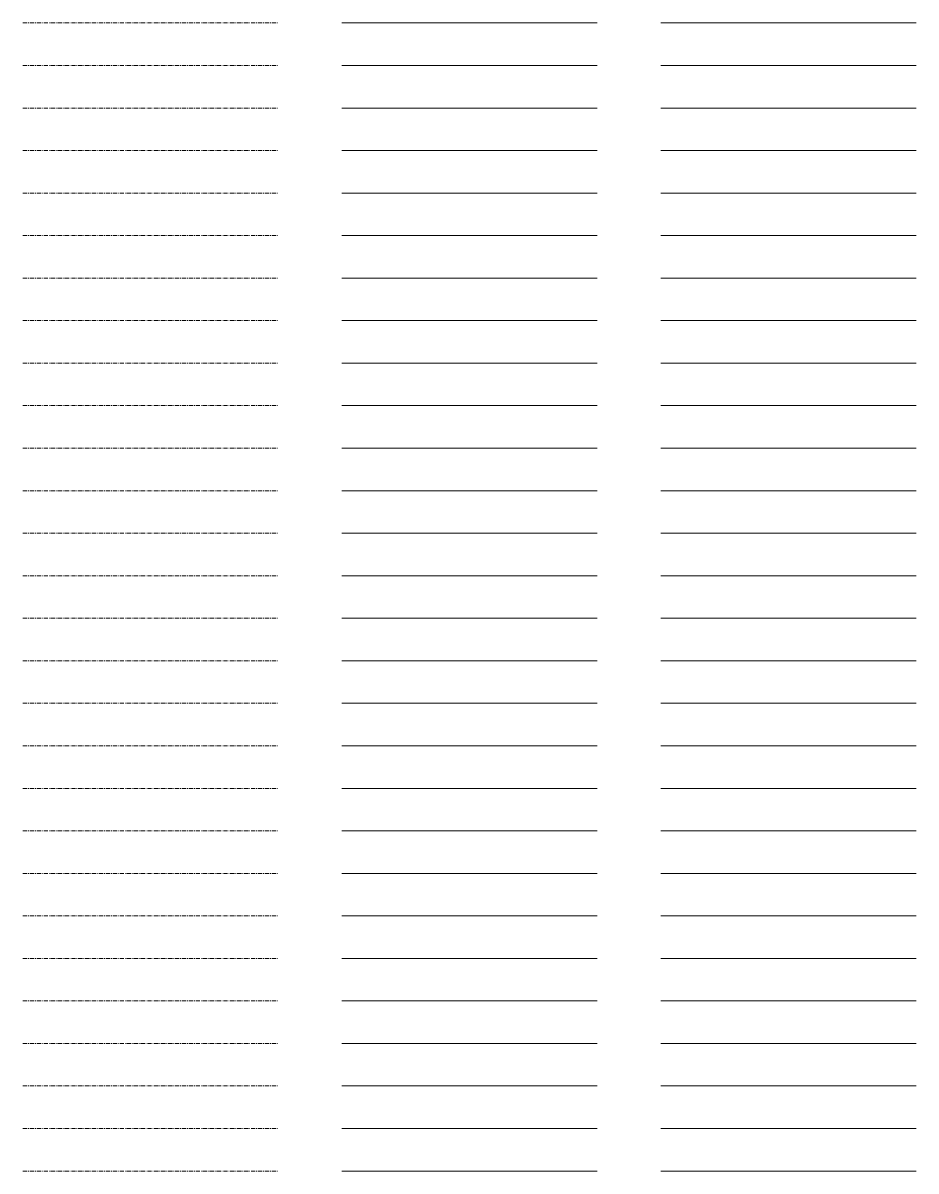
# Model space of a CAD drawing. Header units: metres. Extents: x -170 to 2070, y -13 to 17840.
# Drawn here: x 1650 to 2070, y 5560 to 6100 of the extents above; entities that cross this region are included whole.
import ezdxf
from ezdxf.lldxf.tags import DXFTag

# ---------------------------------------------------------------- set-up
doc = ezdxf.new("R2010")
doc.units = ezdxf.units.M
doc.linetypes.add('KL-VERLATEN-SO', pattern=[3.25, 2, -0.5, 0.25, -0.5])
for name, color, linetype, lineweight in [('B-OI-KL-ET_MS_TRANSPORT_3 kV_1x630Alrm as50-(IN BEDRIJF)-G', 12, 'Continuous', 18), ('B-OI-KL-ET_MS_TRANSPORT_3 kV_1x630Alrm as50-(RESERVE)-G', 12, 'KL-RESERVE-SO', 18), ('B-OI-KL-ET_MS_TRANSPORT_3 kV_1x630Alrm as50-(VERLATEN)-G', 12, 'KL-VERLATEN-SO', 18), ('B-OI-KL-ET_MS_TRANSPORT_3 kV_1x630Cu as35-(IN BEDRIJF)-G', 12, 'Continuous', 18), ('B-OI-KL-ET_MS_TRANSPORT_3 kV_1x630Cu as35-(RESERVE)-G', 12, 'KL-RESERVE-SO', 18), ('B-OI-KL-ET_MS_TRANSPORT_3 kV_1x630Cu as35-(VERLATEN)-G', 12, 'KL-VERLATEN-SO', 18), ('B-OI-KL-ET_MS_TRANSPORT_3 kV_1x630Cu as50-(IN BEDRIJF)-G', 12, 'Continuous', 18), ('B-OI-KL-ET_MS_TRANSPORT_3 kV_1x630Cu as50-(RESERVE)-G', 12, 'KL-RESERVE-SO', 18), ('B-OI-KL-ET_MS_TRANSPORT_3 kV_1x630Cu as50-(VERLATEN)-G', 12, 'KL-VERLATEN-SO', 18), ('B-OI-KL-ET_MS_TRANSPORT_3 kV_1x630Cu as70-(IN BEDRIJF)-G', 12, 'Continuous', 18), ('B-OI-KL-ET_MS_TRANSPORT_3 kV_1x630Cu as70-(RESERVE)-G', 12, 'KL-RESERVE-SO', 18), ('B-OI-KL-ET_MS_TRANSPORT_3 kV_1x630Cu as70-(VERLATEN)-G', 12, 'KL-VERLATEN-SO', 18), ('B-OI-KL-ET_MS_TRANSPORT_3 kV_1x800Alrm as35-(IN BEDRIJF)-G', 12, 'Continuous', 18), ('B-OI-KL-ET_MS_TRANSPORT_3 kV_1x800Alrm as35-(RESERVE)-G', 12, 'KL-RESERVE-SO', 18), ('B-OI-KL-ET_MS_TRANSPORT_3 kV_1x800Alrm as35-(VERLATEN)-G', 12, 'KL-VERLATEN-SO', 18), ('B-OI-KL-ET_MS_TRANSPORT_3 kV_1x800Alrm as50-(IN BEDRIJF)-G', 12, 'Continuous', 18), ('B-OI-KL-ET_MS_TRANSPORT_3 kV_1x800Alrm as50-(RESERVE)-G', 12, 'KL-RESERVE-SO', 18), ('B-OI-KL-ET_MS_TRANSPORT_3 kV_1x800Alrm as50-(VERLATEN)-G', 12, 'KL-VERLATEN-SO', 18), ('B-OI-KL-ET_MS_TRANSPORT_3 kV_3x240Alrm as35-(IN BEDRIJF)-G', 12, 'Continuous', 18), ('B-OI-KL-ET_MS_TRANSPORT_3 kV_3x240Alrm as35-(RESERVE)-G', 12, 'KL-RESERVE-SO', 18), ('B-OI-KL-ET_MS_TRANSPORT_3 kV_3x240Alrm as35-(VERLATEN)-G', 12, 'KL-VERLATEN-SO', 18), ('B-OI-KL-ET_MS_TRANSPORT_3 kV_3x240Alrm as50-(IN BEDRIJF)-G', 12, 'Continuous', 18), ('B-OI-KL-ET_MS_TRANSPORT_3 kV_3x240Alrm as50-(RESERVE)-G', 12, 'KL-RESERVE-SO', 18), ('B-OI-KL-ET_MS_TRANSPORT_3 kV_3x240Alrm as50-(VERLATEN)-G', 12, 'KL-VERLATEN-SO', 18), ('B-OI-KL-ET_MS_TRANSPORT_3 kV_3x95Alrm as50-(IN BEDRIJF)-G', 12, 'Continuous', 18), ('B-OI-KL-ET_MS_TRANSPORT_3 kV_3x95Alrm as50-(RESERVE)-G', 12, 'KL-RESERVE-SO', 18), ('B-OI-KL-ET_MS_TRANSPORT_3 kV_3x95Alrm as50-(VERLATEN)-G', 12, 'KL-VERLATEN-SO', 18), ('B-OI-KL-ET_MS_TRANSPORT_3 kV_OVERIG-(IN BEDRIJF)-G', 12, 'Continuous', 18), ('B-OI-KL-ET_MS_TRANSPORT_3 kV_OVERIG-(RESERVE)-G', 12, 'KL-RESERVE-SO', 18), ('B-OI-KL-ET_MS_TRANSPORT_3 kV_OVERIG-(VERLATEN)-G', 12, 'KL-VERLATEN-SO', 18), ('B-OI-KL-ET_MS_TRANSPORT_6 kV_1x240Alrm as25-(IN BEDRIJF)-G', 12, 'Continuous', 18), ('B-OI-KL-ET_MS_TRANSPORT_6 kV_1x240Alrm as25-(RESERVE)-G', 12, 'KL-RESERVE-SO', 18), ('B-OI-KL-ET_MS_TRANSPORT_6 kV_1x240Alrm as25-(VERLATEN)-G', 12, 'KL-VERLATEN-SO', 18), ('B-OI-KL-ET_MS_TRANSPORT_6 kV_1x400Cu 50as-(IN BEDRIJF)-G', 12, 'Continuous', 18), ('B-OI-KL-ET_MS_TRANSPORT_6 kV_1x400Cu 50as-(RESERVE)-G', 12, 'KL-RESERVE-SO', 18), ('B-OI-KL-ET_MS_TRANSPORT_6 kV_1x400Cu 50as-(VERLATEN)-G', 12, 'KL-VERLATEN-SO', 18), ('B-OI-KL-ET_MS_TRANSPORT_6 kV_1x630Alrm as35-(IN BEDRIJF)-G', 12, 'Continuous', 18), ('B-OI-KL-ET_MS_TRANSPORT_6 kV_1x630Alrm as35-(RESERVE)-G', 12, 'KL-RESERVE-SO', 18), ('B-OI-KL-ET_MS_TRANSPORT_6 kV_1x630Alrm as35-(VERLATEN)-G', 12, 'KL-VERLATEN-SO', 18), ('B-OI-KL-ET_MS_TRANSPORT_6 kV_1x630Alrm as50-(IN BEDRIJF)-G', 12, 'Continuous', 18), ('B-OI-KL-ET_MS_TRANSPORT_6 kV_1x630Alrm as50-(RESERVE)-G', 12, 'KL-RESERVE-SO', 18), ('B-OI-KL-ET_MS_TRANSPORT_6 kV_1x630Alrm as50-(VERLATEN)-G', 12, 'KL-VERLATEN-SO', 18), ('B-OI-KL-ET_MS_TRANSPORT_6 kV_1x630Cu as35-(IN BEDRIJF)-G', 12, 'Continuous', 18), ('B-OI-KL-ET_MS_TRANSPORT_6 kV_1x630Cu as35-(RESERVE)-G', 12, 'KL-RESERVE-SO', 18), ('B-OI-KL-ET_MS_TRANSPORT_6 kV_1x630Cu as35-(VERLATEN)-G', 12, 'KL-VERLATEN-SO', 18), ('B-OI-KL-ET_MS_TRANSPORT_6 kV_1x630Cu as50-(IN BEDRIJF)-G', 12, 'Continuous', 18), ('B-OI-KL-ET_MS_TRANSPORT_6 kV_1x630Cu as50-(RESERVE)-G', 12, 'KL-RESERVE-SO', 18), ('B-OI-KL-ET_MS_TRANSPORT_6 kV_1x630Cu as50-(VERLATEN)-G', 12, 'KL-VERLATEN-SO', 18), ('B-OI-KL-ET_MS_TRANSPORT_6 kV_1x630Cu as70-(IN BEDRIJF)-G', 12, 'Continuous', 18), ('B-OI-KL-ET_MS_TRANSPORT_6 kV_1x630Cu as70-(RESERVE)-G', 12, 'KL-RESERVE-SO', 18), ('B-OI-KL-ET_MS_TRANSPORT_6 kV_1x630Cu as70-(VERLATEN)-G', 12, 'KL-VERLATEN-SO', 18), ('B-OI-KL-ET_MS_TRANSPORT_6 kV_1x800Alrm as35-(IN BEDRIJF)-G', 12, 'Continuous', 18), ('B-OI-KL-ET_MS_TRANSPORT_6 kV_1x800Alrm as35-(RESERVE)-G', 12, 'KL-RESERVE-SO', 18), ('B-OI-KL-ET_MS_TRANSPORT_6 kV_1x800Alrm as35-(VERLATEN)-G', 12, 'KL-VERLATEN-SO', 18), ('B-OI-KL-ET_MS_TRANSPORT_6 kV_1x800Alrm as50-(IN BEDRIJF)-G', 12, 'Continuous', 18), ('B-OI-KL-ET_MS_TRANSPORT_6 kV_1x800Alrm as50-(RESERVE)-G', 12, 'KL-RESERVE-SO', 18), ('B-OI-KL-ET_MS_TRANSPORT_6 kV_1x800Alrm as50-(VERLATEN)-G', 12, 'KL-VERLATEN-SO', 18), ('B-OI-KL-ET_MS_TRANSPORT_6 kV_3x240Alrm as35-(IN BEDRIJF)-G', 12, 'Continuous', 18), ('B-OI-KL-ET_MS_TRANSPORT_6 kV_3x240Alrm as35-(RESERVE)-G', 12, 'KL-RESERVE-SO', 18), ('B-OI-KL-ET_MS_TRANSPORT_6 kV_3x240Alrm as35-(VERLATEN)-G', 12, 'KL-VERLATEN-SO', 18), ('B-OI-KL-ET_MS_TRANSPORT_6 kV_3x240Alrm as50-(IN BEDRIJF)-G', 12, 'Continuous', 18), ('B-OI-KL-ET_MS_TRANSPORT_6 kV_3x240Alrm as50-(RESERVE)-G', 12, 'KL-RESERVE-SO', 18), ('B-OI-KL-ET_MS_TRANSPORT_6 kV_3x240Alrm as50-(VERLATEN)-G', 12, 'KL-VERLATEN-SO', 18), ('B-OI-KL-ET_MS_TRANSPORT_6 kV_3x95Alrm as50-(IN BEDRIJF)-G', 12, 'Continuous', 18), ('B-OI-KL-ET_MS_TRANSPORT_6 kV_3x95Alrm as50-(RESERVE)-G', 12, 'KL-RESERVE-SO', 18), ('B-OI-KL-ET_MS_TRANSPORT_6 kV_3x95Alrm as50-(VERLATEN)-G', 12, 'KL-VERLATEN-SO', 18), ('B-OI-KL-ET_MS_TRANSPORT_6 kV_OVERIG-(IN BEDRIJF)-G', 12, 'Continuous', 18), ('B-OI-KL-ET_MS_TRANSPORT_6 kV_OVERIG-(RESERVE)-G', 12, 'KL-RESERVE-SO', 18), ('B-OI-KL-ET_MS_TRANSPORT_6 kV_OVERIG-(VERLATEN)-G', 12, 'KL-VERLATEN-SO', 18), ('B-OI-KL-ET_OV_AANSLUITNET_230 V_2x2.5Cu as2.5-(IN BEDRIJF)-G', 14, 'Continuous', 18), ('B-OI-KL-ET_OV_AANSLUITNET_230 V_2x2.5Cu as2.5-(RESERVE)-G', 14, 'KL-RESERVE-SO', 18), ('B-OI-KL-ET_OV_AANSLUITNET_230 V_2x2.5Cu as2.5-(VERLATEN)-G', 14, 'KL-VERLATEN-SO', 18), ('B-OI-KL-ET_OV_AANSLUITNET_230 V_3x10Cu as10-(IN BEDRIJF)-G', 14, 'Continuous', 18), ('B-OI-KL-ET_OV_AANSLUITNET_230 V_3x10Cu as10-(RESERVE)-G', 14, 'KL-RESERVE-SO', 18), ('B-OI-KL-ET_OV_AANSLUITNET_230 V_3x10Cu as10-(VERLATEN)-G', 14, 'KL-VERLATEN-SO', 18), ('B-OI-KL-ET_OV_AANSLUITNET_230 V_3x2.5Cu as2.5-(IN BEDRIJF)-G', 14, 'Continuous', 18), ('B-OI-KL-ET_OV_AANSLUITNET_230 V_3x2.5Cu as2.5-(RESERVE)-G', 14, 'KL-RESERVE-SO', 18), ('B-OI-KL-ET_OV_AANSLUITNET_230 V_3x2.5Cu as2.5-(VERLATEN)-G', 14, 'KL-VERLATEN-SO', 18), ('B-OI-KL-ET_OV_AANSLUITNET_230 V_3x6Cu as6-(IN BEDRIJF)-G', 14, 'Continuous', 18), ('B-OI-KL-ET_OV_AANSLUITNET_230 V_3x6Cu as6-(RESERVE)-G', 14, 'KL-RESERVE-SO', 18), ('B-OI-KL-ET_OV_AANSLUITNET_230 V_3x6Cu as6-(VERLATEN)-G', 14, 'KL-VERLATEN-SO', 18), ('B-OI-KL-ET_OV_AANSLUITNET_230 V_4x10Cu as10-(IN BEDRIJF)-G', 14, 'Continuous', 18), ('B-OI-KL-ET_OV_AANSLUITNET_230 V_4x10Cu as10-(RESERVE)-G', 14, 'KL-RESERVE-SO', 18), ('B-OI-KL-ET_OV_AANSLUITNET_230 V_4x10Cu as10-(VERLATEN)-G', 14, 'KL-VERLATEN-SO', 18)]:
    doc.layers.add(name, color=color, linetype=linetype, lineweight=lineweight)
tags = doc.linetypes.add('KL-RESERVE-SO', pattern='A,7,-2,["RS",Standard,S=1,R=0,X=-1,Y=-0.5],-1.5', length=10.5).pattern_tags.tags
tags[6] = DXFTag(74, 10)

msp = doc.modelspace()

# ---------------------------------------------------------------- linework, layer by layer
at = {"layer": 'B-OI-KL-ET_MS_TRANSPORT_3 kV_1x630Alrm as50-(IN BEDRIJF)-G'}
msp.add_line((1950, 5560), (2070, 5560), dxfattribs=at)
at = {"layer": 'B-OI-KL-ET_MS_TRANSPORT_3 kV_1x630Alrm as50-(RESERVE)-G'}
msp.add_line((1800, 5560), (1920, 5560), dxfattribs=at)
at = {"layer": 'B-OI-KL-ET_MS_TRANSPORT_3 kV_1x630Alrm as50-(VERLATEN)-G'}
msp.add_line((1650, 5560), (1770, 5560), dxfattribs=at)
at = {"layer": 'B-OI-KL-ET_MS_TRANSPORT_3 kV_1x630Cu as35-(IN BEDRIJF)-G'}
msp.add_line((1950, 5580), (2070, 5580), dxfattribs=at)
at = {"layer": 'B-OI-KL-ET_MS_TRANSPORT_3 kV_1x630Cu as35-(RESERVE)-G'}
msp.add_line((1800, 5580), (1920, 5580), dxfattribs=at)
at = {"layer": 'B-OI-KL-ET_MS_TRANSPORT_3 kV_1x630Cu as35-(VERLATEN)-G'}
msp.add_line((1650, 5580), (1770, 5580), dxfattribs=at)
at = {"layer": 'B-OI-KL-ET_MS_TRANSPORT_3 kV_1x630Cu as50-(IN BEDRIJF)-G'}
msp.add_line((1950, 5600), (2070, 5600), dxfattribs=at)
at = {"layer": 'B-OI-KL-ET_MS_TRANSPORT_3 kV_1x630Cu as50-(RESERVE)-G'}
msp.add_line((1800, 5600), (1920, 5600), dxfattribs=at)
at = {"layer": 'B-OI-KL-ET_MS_TRANSPORT_3 kV_1x630Cu as50-(VERLATEN)-G'}
msp.add_line((1650, 5600), (1770, 5600), dxfattribs=at)
at = {"layer": 'B-OI-KL-ET_MS_TRANSPORT_3 kV_1x630Cu as70-(IN BEDRIJF)-G'}
msp.add_line((1950, 5620), (2070, 5620), dxfattribs=at)
at = {"layer": 'B-OI-KL-ET_MS_TRANSPORT_3 kV_1x630Cu as70-(RESERVE)-G'}
msp.add_line((1800, 5620), (1920, 5620), dxfattribs=at)
at = {"layer": 'B-OI-KL-ET_MS_TRANSPORT_3 kV_1x630Cu as70-(VERLATEN)-G'}
msp.add_line((1650, 5620), (1770, 5620), dxfattribs=at)
at = {"layer": 'B-OI-KL-ET_MS_TRANSPORT_3 kV_1x800Alrm as35-(IN BEDRIJF)-G'}
msp.add_line((1950, 5640), (2070, 5640), dxfattribs=at)
at = {"layer": 'B-OI-KL-ET_MS_TRANSPORT_3 kV_1x800Alrm as35-(RESERVE)-G'}
msp.add_line((1800, 5640), (1920, 5640), dxfattribs=at)
at = {"layer": 'B-OI-KL-ET_MS_TRANSPORT_3 kV_1x800Alrm as35-(VERLATEN)-G'}
msp.add_line((1650, 5640), (1770, 5640), dxfattribs=at)
at = {"layer": 'B-OI-KL-ET_MS_TRANSPORT_3 kV_1x800Alrm as50-(IN BEDRIJF)-G'}
msp.add_line((1950, 5660), (2070, 5660), dxfattribs=at)
at = {"layer": 'B-OI-KL-ET_MS_TRANSPORT_3 kV_1x800Alrm as50-(RESERVE)-G'}
msp.add_line((1800, 5660), (1920, 5660), dxfattribs=at)
at = {"layer": 'B-OI-KL-ET_MS_TRANSPORT_3 kV_1x800Alrm as50-(VERLATEN)-G'}
msp.add_line((1650, 5660), (1770, 5660), dxfattribs=at)
at = {"layer": 'B-OI-KL-ET_MS_TRANSPORT_3 kV_3x240Alrm as35-(IN BEDRIJF)-G'}
msp.add_line((1950, 5680), (2070, 5680), dxfattribs=at)
at = {"layer": 'B-OI-KL-ET_MS_TRANSPORT_3 kV_3x240Alrm as35-(RESERVE)-G'}
msp.add_line((1800, 5680), (1920, 5680), dxfattribs=at)
at = {"layer": 'B-OI-KL-ET_MS_TRANSPORT_3 kV_3x240Alrm as35-(VERLATEN)-G'}
msp.add_line((1650, 5680), (1770, 5680), dxfattribs=at)
at = {"layer": 'B-OI-KL-ET_MS_TRANSPORT_3 kV_3x240Alrm as50-(IN BEDRIJF)-G'}
msp.add_line((1950, 5700), (2070, 5700), dxfattribs=at)
at = {"layer": 'B-OI-KL-ET_MS_TRANSPORT_3 kV_3x240Alrm as50-(RESERVE)-G'}
msp.add_line((1800, 5700), (1920, 5700), dxfattribs=at)
at = {"layer": 'B-OI-KL-ET_MS_TRANSPORT_3 kV_3x240Alrm as50-(VERLATEN)-G'}
msp.add_line((1650, 5700), (1770, 5700), dxfattribs=at)
at = {"layer": 'B-OI-KL-ET_MS_TRANSPORT_3 kV_3x95Alrm as50-(IN BEDRIJF)-G'}
msp.add_line((1950, 5720), (2070, 5720), dxfattribs=at)
at = {"layer": 'B-OI-KL-ET_MS_TRANSPORT_3 kV_3x95Alrm as50-(RESERVE)-G'}
msp.add_line((1800, 5720), (1920, 5720), dxfattribs=at)
at = {"layer": 'B-OI-KL-ET_MS_TRANSPORT_3 kV_3x95Alrm as50-(VERLATEN)-G'}
msp.add_line((1650, 5720), (1770, 5720), dxfattribs=at)
at = {"layer": 'B-OI-KL-ET_MS_TRANSPORT_3 kV_OVERIG-(IN BEDRIJF)-G'}
msp.add_line((1950, 5740), (2070, 5740), dxfattribs=at)
at = {"layer": 'B-OI-KL-ET_MS_TRANSPORT_3 kV_OVERIG-(RESERVE)-G'}
msp.add_line((1800, 5740), (1920, 5740), dxfattribs=at)
at = {"layer": 'B-OI-KL-ET_MS_TRANSPORT_3 kV_OVERIG-(VERLATEN)-G'}
msp.add_line((1650, 5740), (1770, 5740), dxfattribs=at)
at = {"layer": 'B-OI-KL-ET_MS_TRANSPORT_6 kV_1x240Alrm as25-(IN BEDRIJF)-G'}
msp.add_line((1950, 5760), (2070, 5760), dxfattribs=at)
at = {"layer": 'B-OI-KL-ET_MS_TRANSPORT_6 kV_1x240Alrm as25-(RESERVE)-G'}
msp.add_line((1800, 5760), (1920, 5760), dxfattribs=at)
at = {"layer": 'B-OI-KL-ET_MS_TRANSPORT_6 kV_1x240Alrm as25-(VERLATEN)-G'}
msp.add_line((1650, 5760), (1770, 5760), dxfattribs=at)
at = {"layer": 'B-OI-KL-ET_MS_TRANSPORT_6 kV_1x400Cu 50as-(IN BEDRIJF)-G'}
msp.add_line((1950, 5780), (2070, 5780), dxfattribs=at)
at = {"layer": 'B-OI-KL-ET_MS_TRANSPORT_6 kV_1x400Cu 50as-(RESERVE)-G'}
msp.add_line((1800, 5780), (1920, 5780), dxfattribs=at)
at = {"layer": 'B-OI-KL-ET_MS_TRANSPORT_6 kV_1x400Cu 50as-(VERLATEN)-G'}
msp.add_line((1650, 5780), (1770, 5780), dxfattribs=at)
at = {"layer": 'B-OI-KL-ET_MS_TRANSPORT_6 kV_1x630Alrm as35-(IN BEDRIJF)-G'}
msp.add_line((1950, 5800), (2070, 5800), dxfattribs=at)
at = {"layer": 'B-OI-KL-ET_MS_TRANSPORT_6 kV_1x630Alrm as35-(RESERVE)-G'}
msp.add_line((1800, 5800), (1920, 5800), dxfattribs=at)
at = {"layer": 'B-OI-KL-ET_MS_TRANSPORT_6 kV_1x630Alrm as35-(VERLATEN)-G'}
msp.add_line((1650, 5800), (1770, 5800), dxfattribs=at)
at = {"layer": 'B-OI-KL-ET_MS_TRANSPORT_6 kV_1x630Alrm as50-(IN BEDRIJF)-G'}
msp.add_line((1950, 5820), (2070, 5820), dxfattribs=at)
at = {"layer": 'B-OI-KL-ET_MS_TRANSPORT_6 kV_1x630Alrm as50-(RESERVE)-G'}
msp.add_line((1800, 5820), (1920, 5820), dxfattribs=at)
at = {"layer": 'B-OI-KL-ET_MS_TRANSPORT_6 kV_1x630Alrm as50-(VERLATEN)-G'}
msp.add_line((1650, 5820), (1770, 5820), dxfattribs=at)
at = {"layer": 'B-OI-KL-ET_MS_TRANSPORT_6 kV_1x630Cu as35-(IN BEDRIJF)-G'}
msp.add_line((1950, 5840), (2070, 5840), dxfattribs=at)
at = {"layer": 'B-OI-KL-ET_MS_TRANSPORT_6 kV_1x630Cu as35-(RESERVE)-G'}
msp.add_line((1800, 5840), (1920, 5840), dxfattribs=at)
at = {"layer": 'B-OI-KL-ET_MS_TRANSPORT_6 kV_1x630Cu as35-(VERLATEN)-G'}
msp.add_line((1650, 5840), (1770, 5840), dxfattribs=at)
at = {"layer": 'B-OI-KL-ET_MS_TRANSPORT_6 kV_1x630Cu as50-(IN BEDRIJF)-G'}
msp.add_line((1950, 5860), (2070, 5860), dxfattribs=at)
at = {"layer": 'B-OI-KL-ET_MS_TRANSPORT_6 kV_1x630Cu as50-(RESERVE)-G'}
msp.add_line((1800, 5860), (1920, 5860), dxfattribs=at)
at = {"layer": 'B-OI-KL-ET_MS_TRANSPORT_6 kV_1x630Cu as50-(VERLATEN)-G'}
msp.add_line((1650, 5860), (1770, 5860), dxfattribs=at)
at = {"layer": 'B-OI-KL-ET_MS_TRANSPORT_6 kV_1x630Cu as70-(IN BEDRIJF)-G'}
msp.add_line((1950, 5880), (2070, 5880), dxfattribs=at)
at = {"layer": 'B-OI-KL-ET_MS_TRANSPORT_6 kV_1x630Cu as70-(RESERVE)-G'}
msp.add_line((1800, 5880), (1920, 5880), dxfattribs=at)
at = {"layer": 'B-OI-KL-ET_MS_TRANSPORT_6 kV_1x630Cu as70-(VERLATEN)-G'}
msp.add_line((1650, 5880), (1770, 5880), dxfattribs=at)
at = {"layer": 'B-OI-KL-ET_MS_TRANSPORT_6 kV_1x800Alrm as35-(IN BEDRIJF)-G'}
msp.add_line((1950, 5900), (2070, 5900), dxfattribs=at)
at = {"layer": 'B-OI-KL-ET_MS_TRANSPORT_6 kV_1x800Alrm as35-(RESERVE)-G'}
msp.add_line((1800, 5900), (1920, 5900), dxfattribs=at)
at = {"layer": 'B-OI-KL-ET_MS_TRANSPORT_6 kV_1x800Alrm as35-(VERLATEN)-G'}
msp.add_line((1650, 5900), (1770, 5900), dxfattribs=at)
at = {"layer": 'B-OI-KL-ET_MS_TRANSPORT_6 kV_1x800Alrm as50-(IN BEDRIJF)-G'}
msp.add_line((1950, 5920), (2070, 5920), dxfattribs=at)
at = {"layer": 'B-OI-KL-ET_MS_TRANSPORT_6 kV_1x800Alrm as50-(RESERVE)-G'}
msp.add_line((1800, 5920), (1920, 5920), dxfattribs=at)
at = {"layer": 'B-OI-KL-ET_MS_TRANSPORT_6 kV_1x800Alrm as50-(VERLATEN)-G'}
msp.add_line((1650, 5920), (1770, 5920), dxfattribs=at)
at = {"layer": 'B-OI-KL-ET_MS_TRANSPORT_6 kV_3x240Alrm as35-(IN BEDRIJF)-G'}
msp.add_line((1950, 5940), (2070, 5940), dxfattribs=at)
at = {"layer": 'B-OI-KL-ET_MS_TRANSPORT_6 kV_3x240Alrm as35-(RESERVE)-G'}
msp.add_line((1800, 5940), (1920, 5940), dxfattribs=at)
at = {"layer": 'B-OI-KL-ET_MS_TRANSPORT_6 kV_3x240Alrm as35-(VERLATEN)-G'}
msp.add_line((1650, 5940), (1770, 5940), dxfattribs=at)
at = {"layer": 'B-OI-KL-ET_MS_TRANSPORT_6 kV_3x240Alrm as50-(IN BEDRIJF)-G'}
msp.add_line((1950, 5960), (2070, 5960), dxfattribs=at)
at = {"layer": 'B-OI-KL-ET_MS_TRANSPORT_6 kV_3x240Alrm as50-(RESERVE)-G'}
msp.add_line((1800, 5960), (1920, 5960), dxfattribs=at)
at = {"layer": 'B-OI-KL-ET_MS_TRANSPORT_6 kV_3x240Alrm as50-(VERLATEN)-G'}
msp.add_line((1650, 5960), (1770, 5960), dxfattribs=at)
at = {"layer": 'B-OI-KL-ET_MS_TRANSPORT_6 kV_3x95Alrm as50-(IN BEDRIJF)-G'}
msp.add_line((1950, 5980), (2070, 5980), dxfattribs=at)
at = {"layer": 'B-OI-KL-ET_MS_TRANSPORT_6 kV_3x95Alrm as50-(RESERVE)-G'}
msp.add_line((1800, 5980), (1920, 5980), dxfattribs=at)
at = {"layer": 'B-OI-KL-ET_MS_TRANSPORT_6 kV_3x95Alrm as50-(VERLATEN)-G'}
msp.add_line((1650, 5980), (1770, 5980), dxfattribs=at)
at = {"layer": 'B-OI-KL-ET_MS_TRANSPORT_6 kV_OVERIG-(IN BEDRIJF)-G'}
msp.add_line((1950, 6000), (2070, 6000), dxfattribs=at)
at = {"layer": 'B-OI-KL-ET_MS_TRANSPORT_6 kV_OVERIG-(RESERVE)-G'}
msp.add_line((1800, 6000), (1920, 6000), dxfattribs=at)
at = {"layer": 'B-OI-KL-ET_MS_TRANSPORT_6 kV_OVERIG-(VERLATEN)-G'}
msp.add_line((1650, 6000), (1770, 6000), dxfattribs=at)
at = {"layer": 'B-OI-KL-ET_OV_AANSLUITNET_230 V_2x2.5Cu as2.5-(IN BEDRIJF)-G'}
msp.add_line((1950, 6020), (2070, 6020), dxfattribs=at)
at = {"layer": 'B-OI-KL-ET_OV_AANSLUITNET_230 V_2x2.5Cu as2.5-(RESERVE)-G'}
msp.add_line((1800, 6020), (1920, 6020), dxfattribs=at)
at = {"layer": 'B-OI-KL-ET_OV_AANSLUITNET_230 V_2x2.5Cu as2.5-(VERLATEN)-G'}
msp.add_line((1650, 6020), (1770, 6020), dxfattribs=at)
at = {"layer": 'B-OI-KL-ET_OV_AANSLUITNET_230 V_3x10Cu as10-(IN BEDRIJF)-G'}
msp.add_line((1950, 6040), (2070, 6040), dxfattribs=at)
at = {"layer": 'B-OI-KL-ET_OV_AANSLUITNET_230 V_3x10Cu as10-(RESERVE)-G'}
msp.add_line((1800, 6040), (1920, 6040), dxfattribs=at)
at = {"layer": 'B-OI-KL-ET_OV_AANSLUITNET_230 V_3x10Cu as10-(VERLATEN)-G'}
msp.add_line((1650, 6040), (1770, 6040), dxfattribs=at)
at = {"layer": 'B-OI-KL-ET_OV_AANSLUITNET_230 V_3x2.5Cu as2.5-(IN BEDRIJF)-G'}
msp.add_line((1950, 6060), (2070, 6060), dxfattribs=at)
at = {"layer": 'B-OI-KL-ET_OV_AANSLUITNET_230 V_3x2.5Cu as2.5-(RESERVE)-G'}
msp.add_line((1800, 6060), (1920, 6060), dxfattribs=at)
at = {"layer": 'B-OI-KL-ET_OV_AANSLUITNET_230 V_3x2.5Cu as2.5-(VERLATEN)-G'}
msp.add_line((1650, 6060), (1770, 6060), dxfattribs=at)
at = {"layer": 'B-OI-KL-ET_OV_AANSLUITNET_230 V_3x6Cu as6-(IN BEDRIJF)-G'}
msp.add_line((1950, 6080), (2070, 6080), dxfattribs=at)
at = {"layer": 'B-OI-KL-ET_OV_AANSLUITNET_230 V_3x6Cu as6-(RESERVE)-G'}
msp.add_line((1800, 6080), (1920, 6080), dxfattribs=at)
at = {"layer": 'B-OI-KL-ET_OV_AANSLUITNET_230 V_3x6Cu as6-(VERLATEN)-G'}
msp.add_line((1650, 6080), (1770, 6080), dxfattribs=at)
at = {"layer": 'B-OI-KL-ET_OV_AANSLUITNET_230 V_4x10Cu as10-(IN BEDRIJF)-G'}
msp.add_line((1950, 6100), (2070, 6100), dxfattribs=at)
at = {"layer": 'B-OI-KL-ET_OV_AANSLUITNET_230 V_4x10Cu as10-(RESERVE)-G'}
msp.add_line((1800, 6100), (1920, 6100), dxfattribs=at)
at = {"layer": 'B-OI-KL-ET_OV_AANSLUITNET_230 V_4x10Cu as10-(VERLATEN)-G'}
msp.add_line((1650, 6100), (1770, 6100), dxfattribs=at)

doc.saveas('drawing.dxf')
